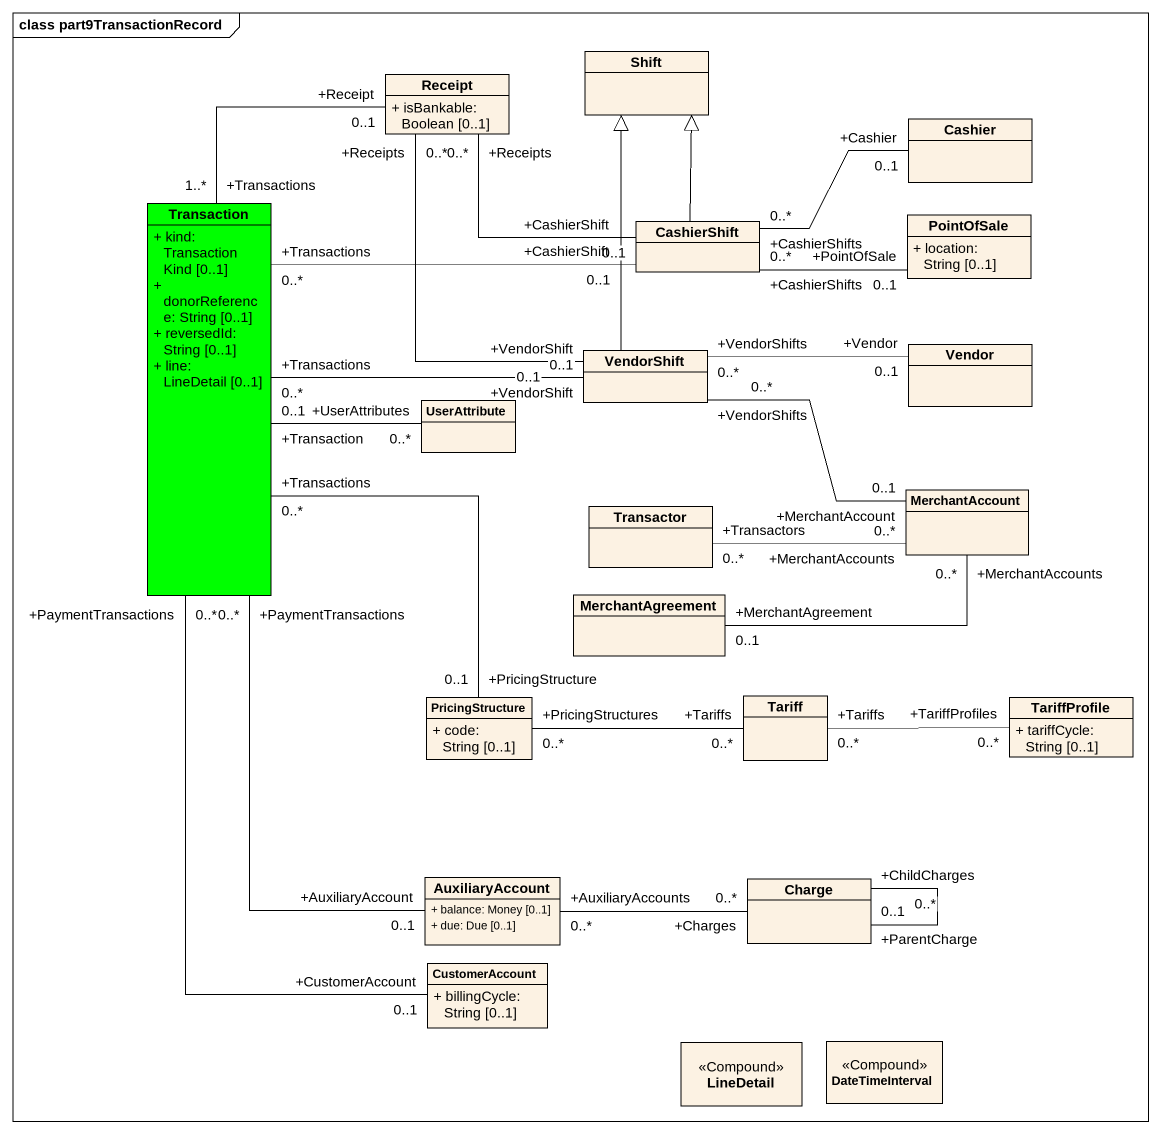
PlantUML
@startuml
mainframe class part9TransactionRecord
hide circle
hide empty members
skinparam classAttributeIconSize 0
class Shift
class Receipt {
  + isBankable: Boolean [0..1]
}
class Cashier
class Transaction #00FF00 {
  + kind: TransactionKind [0..1]
  + donorReference: String [0..1]
  + reversedId: String [0..1]
  + line: LineDetail [0..1]
}
class CashierShift
class PointOfSale {
  + location: String [0..1]
}
class VendorShift
class Vendor
class UserAttribute
class Transactor
class MerchantAccount
class MerchantAgreement
class PricingStructure {
  + code: String [0..1]
}
class Tariff
class TariffProfile {
  + tariffCycle: String [0..1]
}
class AuxiliaryAccount {
  + balance: Money [0..1]
  + due: Due [0..1]
}
class Charge
class CustomerAccount {
  + billingCycle: String [0..1]
}
class LineDetail <<Compound>>
class DateTimeInterval <<Compound>>
Receipt "+Receipt\n0..1" -- "+Transactions\n1..*" Transaction
Cashier "+Cashier\n0..1" -left- "+CashierShifts\n0..*" CashierShift
CashierShift -up-|> Shift
CashierShift "+CashierShift\n0..1" -left- "+Receipts\n0..*" Receipt
CashierShift "+CashierShift\n0..1" -left- "+Transactions\n0..*" Transaction
CashierShift "+CashierShifts\n0..*" -right- "+PointOfSale\n0..1" PointOfSale
VendorShift -up-|> Shift
VendorShift "+VendorShift\n0..1" -up- "+Receipts\n0..*" Receipt
VendorShift "+VendorShift\n0..1" -left- "+Transactions\n0..*" Transaction
Vendor "+Vendor\n0..1" -left- "+VendorShifts\n0..*" VendorShift
UserAttribute "+UserAttributes\n0..*" -left- "+Transaction\n0..1" Transaction
MerchantAccount "+MerchantAccount\n0..1" -left- "+VendorShifts\n0..*" VendorShift
MerchantAccount "+MerchantAccounts\n0..*" -left- "+Transactors\n0..*" Transactor
MerchantAgreement "+MerchantAgreement\n0..1" -right- "+MerchantAccounts\n0..*" MerchantAccount
PricingStructure "+PricingStructure\n0..1" -up- "+Transactions\n0..*" Transaction
PricingStructure "+PricingStructures\n0..*" -right- "+Tariffs\n0..*" Tariff
Tariff "+Tariffs\n0..*" -right- "+TariffProfiles\n0..*" TariffProfile
AuxiliaryAccount "+AuxiliaryAccount\n0..1" -up- "+PaymentTransactions\n0..*" Transaction
AuxiliaryAccount "+AuxiliaryAccounts\n0..*" -right- "+Charges\n0..*" Charge
Charge "+ParentCharge\n0..1" -- "+ChildCharges\n0..*" Charge
CustomerAccount "+CustomerAccount\n0..1" -up- "+PaymentTransactions\n0..*" Transaction
@enduml
